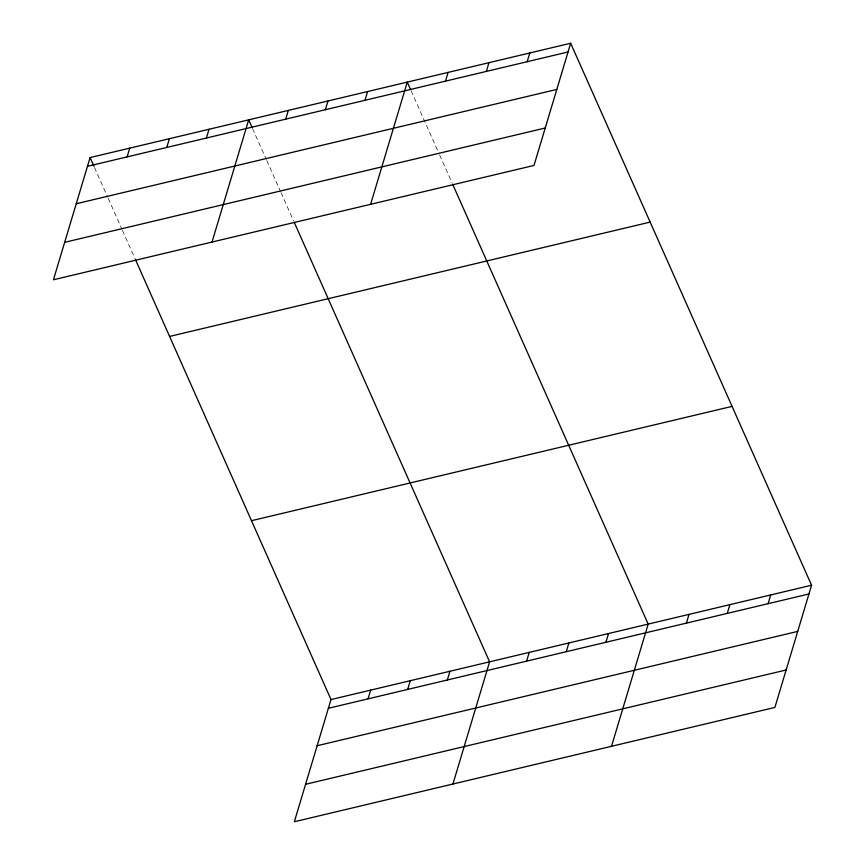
<?xml version="1.0" encoding="UTF-8"?>
<svg xmlns="http://www.w3.org/2000/svg" width="865" height="865" viewBox="0 0 865 865"><rect width="100%" height="100%" fill="white"/><g stroke="black" fill="none" stroke-linecap="round" stroke-linejoin="round"><path stroke-width="0.65" stroke-dasharray="4.33 3.24" d="M411.102 90.76L437.971 151.191M439.615 154.9L452.222 183.261M252.515 128.485L266.225 159.322M266.777 160.555L280.476 191.392M281.028 192.625L293.635 220.997M94.48 167.442L107.638 197.047M108.19 198.28L121.9 229.117M122.441 230.35L135.059 258.721"/><path stroke-width="1.3" d="M90.101 157.571L53.435 279.773L533.997 165.442L570.662 43.25L90.101 157.571L93.939 166.21M127.123 156.879L129.739 148.142M166.772 147.45L169.389 138.714M206.411 138.022L209.038 129.274M212.022 242.038L248.677 119.846L251.975 127.252M285.71 119.154L288.326 110.417M325.348 109.725L327.976 100.989M364.998 100.286L367.625 91.549M370.609 204.313L407.264 82.121L410.561 89.517M445.497 81.137L448.113 72.4M486.335 71.427L488.963 62.68M135.6 259.954L331.003 699.558L294.338 821.75L774.899 707.429L811.565 585.227L570.662 43.25M527.185 61.707L529.812 52.97M368.025 698.866L370.653 690.119M407.675 689.427L410.291 680.69M447.324 679.998L449.941 671.262M452.925 784.025L489.59 661.833L294.186 222.229M526.612 661.13L529.239 652.394M566.261 651.702L568.878 642.965M605.9 642.273L608.528 633.537M611.512 746.3L648.177 624.098L452.773 184.494M686.399 623.124L689.016 614.388M727.249 613.404L729.865 604.667M768.098 603.684L770.715 594.947M87.473 166.318L568.035 51.986M76.239 203.751L556.801 89.43M64.67 242.33L545.231 128.009M169.594 336.431L650.156 222.1M251.51 520.698L732.06 406.377M331.003 699.558L811.565 585.227M328.386 708.294L808.937 593.974M317.152 745.738L797.714 631.407M305.572 784.306L786.134 669.986"/></g></svg>
